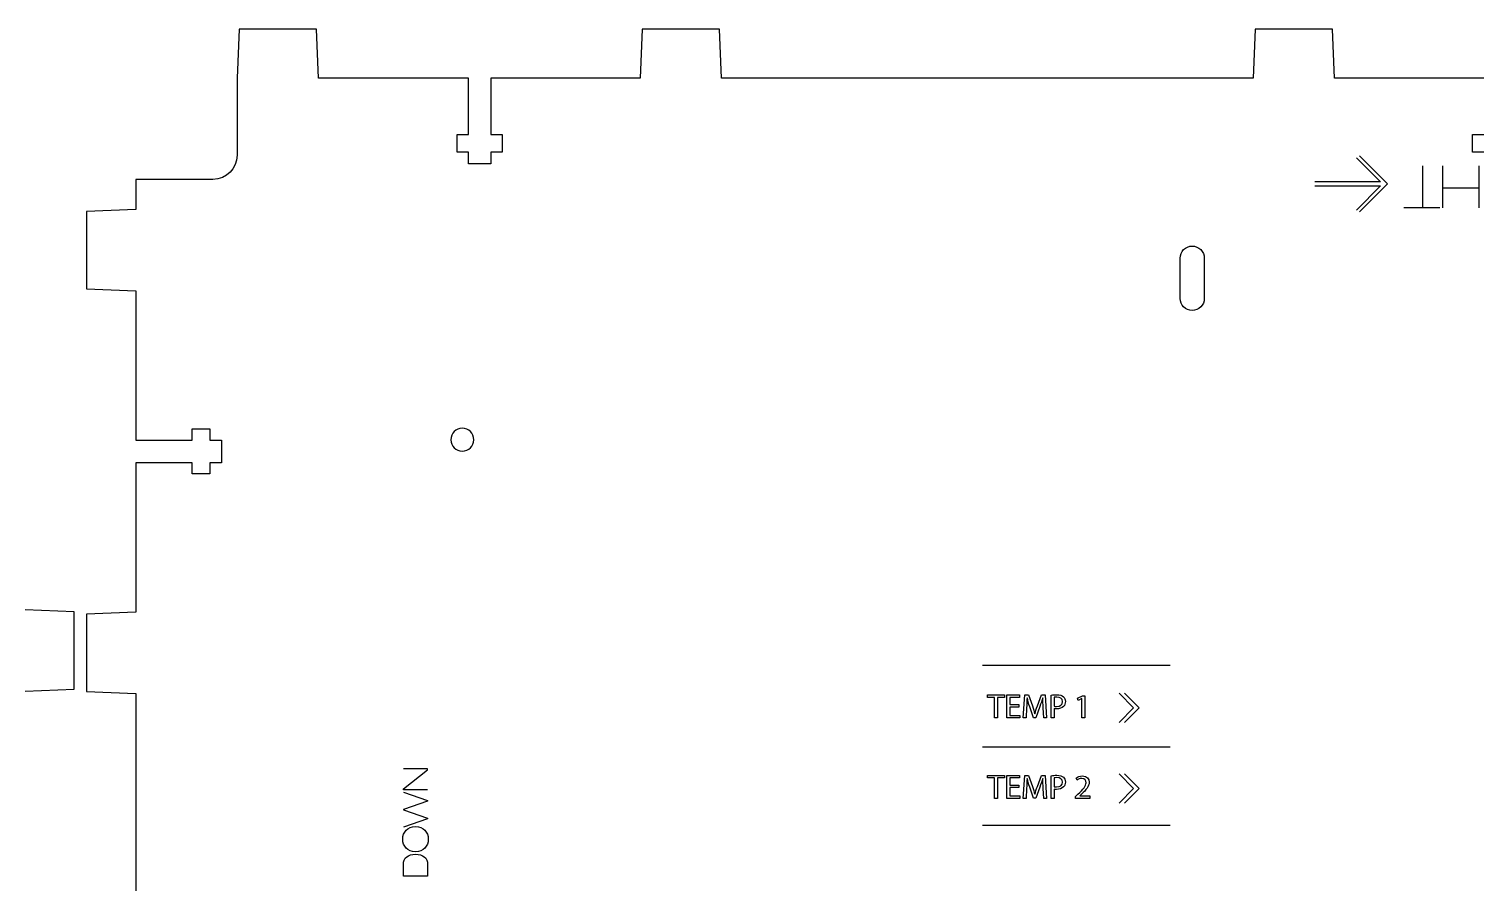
# Model space of a CAD drawing. Header units: millimetres. Extents: x -127 to 1881, y -61 to 1624.
# Drawn here: x 230.8 to 411.7, y 1043.8 to 1150.2 of the extents above; entities that cross this region are included whole.
import ezdxf

# ---------------------------------------------------------------- set-up
doc = ezdxf.new("R2010")
doc.units = ezdxf.units.MM
doc.layers.get('0').update_dxf_attribs({"linetype": 'CONTINUOUS', "true_color": 0xffffff})

msp = doc.modelspace()

# ---------------------------------------------------------------- linework, layer by layer
at = {"color": 7, "true_color": 0xffffff}
for points in [[(411.97, 1144.11), (393.34, 1144.11), (393.09, 1150.22), (383.46, 1150.22), (383.21, 1144.11), (317, 1144.11), (316.75, 1150.22), (307.12, 1150.22), (306.87, 1144.11), (288.3, 1144.11), (288.3, 1137.07), (289.7, 1137.07), (289.7, 1134.86), (288.3, 1134.86), (288.3, 1133.41), (285.49, 1133.41), (285.49, 1134.86), (284.08, 1134.86), (284.08, 1137.07), (285.49, 1137.07), (285.49, 1144.11), (266.83, 1144.11), (266.58, 1150.22), (256.95, 1150.22), (256.7, 1144.11), (256.69, 1144.11), (256.69, 1134.5)], [(411.97, 1134.86), (410.56, 1134.86), (410.56, 1137.07), (411.97, 1137.07)], [(396.09, 1134.18), (399.09, 1131.18), (390.89, 1131.18)], [(396.47, 1134.42), (399.96, 1130.93), (396.47, 1127.44)], [(404.31, 1133.18), (404.31, 1128)], [(406.84, 1127.95), (406.84, 1133.18)], [(411.33, 1133.18), (411.33, 1127.95)], [(253.68, 1131.49), (244.08, 1131.49), (244.08, 1131.22), (244.08, 1127.72), (237.95, 1127.47), (237.95, 1117.84), (244.06, 1117.59), (244.06, 1099.01), (251.1, 1099.01), (251.1, 1100.41), (253.31, 1100.41), (253.31, 1099.01), (254.76, 1099.01), (254.76, 1096.2), (253.31, 1096.2), (253.31, 1094.79), (251.1, 1094.79), (251.1, 1096.2), (244.06, 1096.2), (244.06, 1077.56), (237.95, 1077.31), (237.95, 1067.68), (244.06, 1067.43), (244.06, 1010.57)], [(390.89, 1130.68), (399.09, 1130.68), (396.08, 1127.67)], [(411.33, 1130.38), (406.84, 1130.38)], [(406.49, 1127.95), (401.98, 1127.95)], [(374.13, 1116.66), (374.13, 1121.68)], [(377.14, 1121.68), (377.14, 1116.66), (377.14, 1116.66)], [(284.73, 1100.49), (284.73, 1100.49)], [(230.29, 1067.72), (236.4, 1067.97), (236.4, 1077.6), (230.29, 1077.85)], [(349.53, 1070.96), (372.88, 1070.96)], [(351, 1066.96), (350.13, 1066.96), (350.13, 1067.27), (352.25, 1067.27), (352.25, 1066.96), (351.38, 1066.96), (351.38, 1064.41), (351, 1064.41), (351, 1066.96), (351, 1066.96)], [(354.05, 1065.75), (352.94, 1065.75), (352.94, 1064.72), (354.18, 1064.72), (354.18, 1064.41), (352.57, 1064.41), (352.57, 1067.27), (354.12, 1067.27), (354.12, 1066.96), (352.94, 1066.96), (352.94, 1066.06), (354.05, 1066.06), (354.05, 1065.75), (354.05, 1065.75)], [(355.01, 1065.64), (354.94, 1064.41), (354.59, 1064.41), (354.78, 1067.27), (355.26, 1067.27), (355.74, 1065.89)], [(355.08, 1066.9), (355.07, 1066.9)], [(356.66, 1065.82), (356.15, 1064.43), (355.87, 1064.43), (355.4, 1065.79)], [(356.35, 1065.89), (356.86, 1067.27), (357.33, 1067.27), (357.51, 1064.41), (357.14, 1064.41), (357.07, 1065.67), (357.07, 1065.67)], [(357.03, 1066.9), (357.02, 1066.9)], [(358.45, 1065.56), (358.45, 1064.41), (358.08, 1064.41), (358.08, 1067.24), (358.08, 1067.24)], [(358.45, 1066.97), (358.45, 1065.86), (358.45, 1065.86)], [(361.91, 1066.82), (361.91, 1066.82), (361.43, 1066.56), (361.35, 1066.85), (361.96, 1067.17), (362.28, 1067.17), (362.28, 1064.41), (361.91, 1064.41), (361.91, 1066.82), (361.91, 1066.82)], [(366.52, 1067.48), (368.34, 1065.66), (366.52, 1063.83)], [(367.22, 1067.48), (369.04, 1065.66), (367.22, 1063.83)], [(356.03, 1064.92), (356.04, 1064.92)], [(349.53, 1060.8), (372.88, 1060.8)], [(280.42, 1055.44), (277.39, 1055.44), (277.39, 1055.55), (280.42, 1057.94), (280.42, 1058.04), (277.39, 1058.04)], [(351, 1056.92), (350.13, 1056.92), (350.13, 1057.24), (352.25, 1057.24), (352.25, 1056.92), (351.38, 1056.92), (351.38, 1054.38), (351, 1054.38), (351, 1056.92), (351, 1056.92)], [(354.05, 1055.72), (352.94, 1055.72), (352.94, 1054.69), (354.18, 1054.69), (354.18, 1054.38), (352.57, 1054.38), (352.57, 1057.24), (354.12, 1057.24), (354.12, 1056.93), (352.94, 1056.93), (352.94, 1056.02), (354.05, 1056.02), (354.05, 1055.72), (354.05, 1055.72)], [(355.01, 1055.6), (354.94, 1054.38), (354.59, 1054.38), (354.78, 1057.24), (355.26, 1057.24), (355.74, 1055.86)], [(355.08, 1056.87), (355.07, 1056.87)], [(356.35, 1055.86), (356.86, 1057.24), (357.33, 1057.24), (357.51, 1054.38), (357.14, 1054.38), (357.07, 1055.63), (357.07, 1055.63)], [(357.03, 1056.87), (357.02, 1056.87)], [(358.45, 1055.52), (358.45, 1054.38), (358.08, 1054.38), (358.08, 1057.2), (358.08, 1057.2)], [(358.45, 1056.94), (358.45, 1055.83), (358.45, 1055.83)], [(361.29, 1056.64), (361.18, 1056.9)], [(366.52, 1057.45), (368.34, 1055.62), (366.52, 1053.8)], [(367.22, 1057.45), (369.04, 1055.62), (367.22, 1053.8)], [(277.39, 1055.14), (280.42, 1054.13), (280.42, 1054.02), (277.41, 1052.98), (277.41, 1052.97), (280.42, 1051.93), (280.42, 1051.82), (277.39, 1050.81)], [(356.66, 1055.78), (356.15, 1054.4), (355.87, 1054.4), (355.4, 1055.76)], [(361.85, 1054.9), (361.63, 1054.7), (361.63, 1054.69), (362.87, 1054.69), (362.87, 1054.38), (361.1, 1054.38), (361.1, 1054.38)], [(356.03, 1054.89), (356.04, 1054.89)], [(361.1, 1054.38), (361.1, 1054.61), (361.4, 1054.89)], [(349.53, 1051.06), (372.88, 1051.06)], [(277.32, 1049.3), (277.32, 1049.3)], [(277.39, 1044.67), (277.39, 1046.15)], [(280.42, 1046.15), (280.42, 1044.67), (277.39, 1044.67), (277.39, 1044.67)]]:
    msp.add_lwpolyline(points, dxfattribs=at)
for points in [[(256.69, 1134.5), (256.69, 1132.83), (255.34, 1131.49), (253.68, 1131.49)], [(374.13, 1121.68), (374.13, 1122.51), (374.8, 1123.18), (375.63, 1123.18)], [(375.63, 1123.18), (376.47, 1123.18), (377.14, 1122.51), (377.14, 1121.68)], [(375.63, 1115.16), (374.8, 1115.16), (374.13, 1115.83), (374.13, 1116.66)], [(377.14, 1116.66), (377.14, 1115.83), (376.47, 1115.16), (375.63, 1115.16)], [(284.73, 1100.49), (283.94, 1100.49), (283.3, 1099.85), (283.3, 1099.06)], [(286.16, 1099.06), (286.16, 1099.85), (285.52, 1100.49), (284.73, 1100.49)], [(283.3, 1099.06), (283.3, 1098.27), (283.94, 1097.63), (284.73, 1097.63)], [(284.73, 1097.63), (285.52, 1097.63), (286.16, 1098.27), (286.16, 1099.06)], [(355.07, 1066.9), (355.06, 1066.55), (355.04, 1066.07), (355.01, 1065.64)], [(355.4, 1065.79), (355.27, 1066.2), (355.16, 1066.56), (355.08, 1066.9)], [(355.74, 1065.89), (355.86, 1065.54), (355.96, 1065.22), (356.03, 1064.92)], [(356.04, 1064.92), (356.12, 1065.21), (356.22, 1065.53), (356.35, 1065.89)], [(357.02, 1066.9), (356.92, 1066.57), (356.8, 1066.21), (356.66, 1065.82)], [(357.07, 1065.67), (357.05, 1066.07), (357.03, 1066.55), (357.03, 1066.9)], [(358.08, 1067.24), (358.25, 1067.27), (358.49, 1067.29), (358.78, 1067.29)], [(358.79, 1067), (358.63, 1067), (358.51, 1066.99), (358.45, 1066.97)], [(358.45, 1065.86), (358.53, 1065.84), (358.63, 1065.83), (358.75, 1065.83)], [(359.62, 1065.84), (359.42, 1065.64), (359.1, 1065.53), (358.74, 1065.53)], [(358.75, 1065.83), (359.2, 1065.83), (359.47, 1066.05), (359.47, 1066.43)], [(358.78, 1067.29), (359.15, 1067.29), (359.42, 1067.21), (359.59, 1067.05)], [(359.47, 1066.43), (359.47, 1066.82), (359.2, 1067), (358.79, 1067)], [(359.59, 1067.05), (359.74, 1066.92), (359.84, 1066.71), (359.84, 1066.46)], [(359.84, 1066.46), (359.84, 1066.2), (359.76, 1065.99), (359.62, 1065.84)], [(358.74, 1065.53), (358.63, 1065.53), (358.53, 1065.54), (358.45, 1065.56)], [(355.07, 1056.87), (355.06, 1056.51), (355.04, 1056.04), (355.01, 1055.6)], [(355.4, 1055.76), (355.27, 1056.16), (355.16, 1056.53), (355.08, 1056.87)], [(357.02, 1056.87), (356.92, 1056.54), (356.8, 1056.18), (356.66, 1055.78)], [(357.07, 1055.63), (357.05, 1056.03), (357.03, 1056.52), (357.03, 1056.87)], [(358.08, 1057.2), (358.25, 1057.23), (358.49, 1057.26), (358.78, 1057.26)], [(358.79, 1056.97), (358.63, 1056.97), (358.51, 1056.95), (358.45, 1056.94)], [(358.78, 1057.26), (359.15, 1057.26), (359.42, 1057.17), (359.59, 1057.02)], [(359.47, 1056.4), (359.47, 1056.78), (359.2, 1056.97), (358.79, 1056.97)], [(359.59, 1057.02), (359.74, 1056.89), (359.84, 1056.68), (359.84, 1056.42)], [(361.18, 1056.9), (361.36, 1057.06), (361.64, 1057.18), (361.95, 1057.18)], [(361.88, 1056.87), (361.63, 1056.87), (361.42, 1056.75), (361.29, 1056.64)], [(362.42, 1056.33), (362.42, 1056.62), (362.29, 1056.87), (361.88, 1056.87)], [(361.95, 1057.18), (362.55, 1057.18), (362.8, 1056.78), (362.8, 1056.38)], [(355.74, 1055.86), (355.86, 1055.5), (355.96, 1055.19), (356.03, 1054.89)], [(356.04, 1054.89), (356.12, 1055.18), (356.22, 1055.49), (356.35, 1055.86)], [(358.45, 1055.83), (358.53, 1055.8), (358.63, 1055.8), (358.75, 1055.8)], [(358.74, 1055.5), (358.63, 1055.5), (358.53, 1055.5), (358.45, 1055.52)], [(359.62, 1055.81), (359.42, 1055.6), (359.1, 1055.5), (358.74, 1055.5)], [(358.75, 1055.8), (359.2, 1055.8), (359.47, 1056.02), (359.47, 1056.4)], [(359.84, 1056.42), (359.84, 1056.17), (359.76, 1055.96), (359.62, 1055.81)], [(361.4, 1054.89), (362.1, 1055.56), (362.42, 1055.92), (362.42, 1056.33)], [(362.8, 1056.38), (362.8, 1055.87), (362.43, 1055.46), (361.85, 1054.9)], [(277.32, 1049.3), (277.32, 1050.17), (277.9, 1050.87), (278.91, 1050.87)], [(278.91, 1050.87), (279.91, 1050.87), (280.49, 1050.17), (280.49, 1049.3)], [(278.91, 1047.73), (277.9, 1047.73), (277.32, 1048.43), (277.32, 1049.3)], [(280.49, 1049.3), (280.49, 1048.43), (279.91, 1047.73), (278.91, 1047.73)], [(277.39, 1046.15), (277.39, 1046.99), (278, 1047.42), (278.91, 1047.42)], [(278.91, 1047.42), (279.81, 1047.42), (280.42, 1046.99), (280.42, 1046.15)]]:
    msp.add_open_spline(points, degree=3, dxfattribs=at)

doc.saveas('drawing.dxf')
